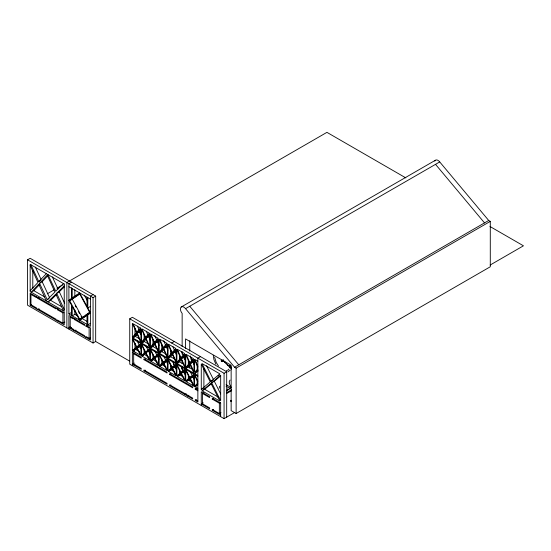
<?xml version="1.0" encoding="UTF-8"?>
<svg xmlns="http://www.w3.org/2000/svg" width="551" height="551" viewBox="0 0 551 551"><rect width="100%" height="100%" fill="white"/><g stroke="black" fill="none" stroke-linecap="round" stroke-linejoin="round"><path stroke-width="0.83" d="M197.864 390.817L195.247 389.302L195.274 388.414L197.864 389.908M221.378 360.877C222.239 360.581 220.29 361.077 221.819 360.891M221.536 360.423C221.984 362.248 222.074 359.707 221.295 361.022M221.454 361.36L221.316 360.995M221.778 360.581L221.853 361.201L222.363 360.946M222.418 360.974L222.246 361.38M222.666 361.635L222.818 361.298M230.201 366.146C229.857 365.527 229.567 366.401 229.863 366.291M224.849 362.028L223.458 360.685M223.389 360.933L223.313 360.802M224.753 362.035L225.035 362.227M225.18 362.468L225.469 362.668M226.103 363.316L226.537 363.756M227.129 364.452L228.059 365.306L227.715 365.327M227.88 365.106L227.501 365.106M228.383 366.022L228.741 365.981L228.148 365.768M229.23 366.87L229.739 367.159M229.664 367.31L230.042 367.586M231.062 368.495L231.413 369.101M231.007 368.688L231.303 368.605M221.357 360.719L221.667 360.512M221.839 361.263L221.881 360.774M223.086 360.058L223.251 360.45L223.183 360.023M225.276 362.772L225.848 363.199M227.405 364.989L227.281 364.886M219.656 386.196L219.146 388.31M132.364 337.267L136.448 332.563L132.364 323.347L132.364 337.267L133.673 336.509M145.622 337.288L149.259 333.1L141.993 328.906L145.622 337.288L147.592 336.151M154.466 342.391L158.103 338.211L150.836 334.009L154.466 342.391L155.781 341.634M172.153 352.599L175.79 348.418L168.523 344.223L172.153 352.599L174.123 351.469M180.997 357.709L184.633 353.528L177.367 349.327L180.997 357.709L182.966 356.573M189.909 362.737L193.477 358.632L186.21 354.431L189.909 362.737L191.218 361.979M229.051 369.032L228.004 370.072L226.371 370.575M230.16 370.217L227.832 371.939M136.786 333.314L140.904 342.605L132.66 337.846L136.786 333.314L139.403 331.798M137.116 332.949L140.904 328.775L140.904 341.682L137.116 332.949L139.734 331.433L141.359 329.65M135.016 336.482L137.592 333.651M132.66 337.846L135.277 336.33L137.344 334.064M141.504 342.949L145.622 338.417L149.748 347.715L141.504 342.949L144.121 341.441L146.187 339.168M149.748 333.885L149.748 346.793L145.96 338.052L149.748 333.885L150.347 334.23L154.135 342.77L150.347 347.13L150.347 334.23M145.96 338.052L148.577 336.537L150.203 334.753M150.347 348.053L154.466 343.521L158.592 352.819L150.347 348.053L152.964 346.545L155.024 344.279M154.803 343.156L158.592 338.989L158.592 351.896L154.803 343.156L157.421 341.648L159.046 339.857M159.191 353.163L163.31 348.631L167.435 357.923L159.191 353.163L161.808 351.648L163.867 349.382M163.647 348.26L167.435 344.093L167.435 357L163.647 348.26L166.264 346.751L167.89 344.967M172.153 353.735L176.279 363.033L168.034 358.267L172.153 353.735L174.123 352.599M172.491 353.37L176.279 349.203L176.279 362.11L172.491 353.37L175.108 351.855L176.733 350.071M168.034 358.267L170.652 356.752L172.711 354.486M180.997 358.839L185.122 368.137L176.878 363.371L180.997 358.839L183.621 357.33L184.654 359.651M181.334 358.474L185.122 354.307L185.122 367.214L181.334 358.474L183.951 356.958L185.577 355.175M176.878 363.371L179.495 361.862L181.555 359.596M189.84 363.942L193.966 373.241L185.721 368.481L189.84 363.942L192.464 362.434M190.247 363.502L193.966 359.41L193.966 371.835L190.247 363.502L192.871 361.986L194.462 360.237M185.721 368.481L188.339 366.966L190.398 364.7M197.864 375.493L194.565 373.585L197.864 369.948M198.284 370.857L194.565 373.585M39.555 283.276L47.2 275.101L54.914 292.037L47.2 299.703L39.555 283.276L42.172 281.761L48.061 275.472M46.325 300.908L38.735 284.151L31.221 292.182L33.838 290.673L39.617 284.495M227.866 389.839C226.571 390.962 227.535 387.952 228.1 389.233M230.621 388.255L230.049 388.496L226.103 386.217M30.167 290.673L37.971 282.47L30.167 265.272M30.959 264.804L38.784 281.609L46.325 273.675M63.448 283.558L55.72 291.238L47.985 274.632M64.233 309.531L56.684 293.311L64.233 285.879M63.448 310.792L55.858 294.117L47.985 301.865L50.609 300.35L56.663 294.392M56.684 293.311L59.301 291.796L64.529 286.651M197.864 369.032L194.565 372.221L194.565 359.755L197.864 367.207M197.864 384.254L195.047 386.768L197.671 385.259M141.993 356.139L145.616 353.039L149.259 360.333L141.993 356.139L146.421 353.074M145.981 352.73L149.748 349.506L149.748 360.202L145.981 352.73L149.858 350.14M154.466 358.136L158.103 365.437L150.836 361.242L158.702 355.25M150.836 361.242L155.272 358.178M163.316 363.254L166.946 370.548L159.68 366.346L165.941 361.738M163.675 362.951L167.435 359.755L167.435 370.41L163.675 362.951L167.545 360.375M159.68 366.346L164.115 363.288M168.523 371.45L172.153 368.364L175.79 375.651L168.523 371.45L172.959 368.399M172.511 368.061L176.279 364.858L176.279 375.513L172.511 368.061L176.389 365.478M177.367 376.56L180.997 373.468L184.633 380.755L177.367 376.56L181.802 373.502M181.355 373.165L185.122 369.969L185.122 380.624L181.355 373.165L185.232 370.589M197.864 388.4L186.21 381.664L192.464 377.063M190.198 378.268L193.966 375.073L193.966 385.728L190.198 378.268L194.076 375.692M186.21 381.664L190.646 378.606M136.786 347.963L140.415 355.23L133.149 351.028L139.403 346.448L140.491 348.631M137.151 347.653L140.904 344.478L140.904 355.092L137.151 347.653L141.022 345.084M133.149 351.028L137.585 347.984M201.273 389.454L210.255 381.933L201.273 364.039L201.273 389.454L203.891 387.945L203.891 368.461M210.971 381.333L219.877 373.874L202.059 363.584L210.971 381.333L212.934 380.204M218.044 376.092L219.319 375.024M202.059 390.817L210.971 383.358L219.877 401.107L202.059 390.817L204.683 389.302L211.047 383.971M211.68 382.759L220.662 375.238L220.662 400.653L211.68 382.759L214.305 381.244L220.717 375.872M224.732 362.31L225.07 362.241M226.199 363.791L226.978 364.342M230.056 380.059C227.894 382.167 230.352 385.535 231.248 387.539M132.364 350.574L136.414 347.226L132.364 339.12L132.364 350.574L134.981 349.065L134.981 343.335M136.786 346.93L140.904 343.521L132.66 338.762L136.786 346.93L139.403 345.415L137.151 340.959M141.504 355.436L145.257 352.337L141.504 344.823L141.504 355.436L143.467 354.3M145.622 352.034L149.748 348.631L141.504 343.865L145.622 352.034L148.247 350.519L145.994 346.062M150.347 360.54L154.115 357.427L150.347 349.851L150.347 360.54L151.656 359.789M154.466 357.138L158.592 353.735L150.347 348.969L154.466 357.138L156.436 356.001M154.852 357.475L152.964 359.032L152.964 354.92M163.31 362.241L167.435 358.839L159.191 354.079L163.31 362.241L165.279 361.112M163.068 363.095L161.808 364.135L161.808 359.204M172.153 367.352L176.279 363.942L168.034 359.183L172.153 367.352L174.123 366.215M176.878 375.858L180.638 372.752L176.878 365.203L176.878 375.858L178.841 374.728M180.997 372.455L185.122 369.053L176.878 364.287L180.997 372.455L182.966 371.319M185.721 380.968L189.482 377.855L185.721 370.306L185.721 380.968L188.339 379.453L188.339 375.355M189.84 377.559L193.966 374.157L185.721 369.397L189.84 377.559L191.156 376.801M197.864 381.953L194.565 375.41L194.565 386.072L197.864 383.344M69.681 300.777L79.668 293.828L89.648 312.3L79.695 319.194L69.681 300.777L80.288 293.704M79.695 319.194L84.31 316.302M85.639 315.386L90.281 312.169M71.513 305.144L68.896 300.323L71.513 298.525M72.222 288.628L72.222 298.036L79.668 292.925L90.44 312.754L87.816 314.559L87.816 324.856L90.44 323.347M72.222 298.036L78.228 294.2M77.078 315.633L74.84 314.345L72.222 315.854L72.222 306.446L79.668 320.152L87.03 315.096L87.03 324.408M87.643 314.965L79.668 320.152M221.185 360.526L221.901 360.623M95.674 341.503L93.057 343.011L27.55 305.192L27.55 259.81L30.167 258.295L95.674 296.114L95.674 341.503L129.423 360.988M38.784 281.609L40.746 280.48M37.874 297.54L37.874 298.442L39.183 297.692M47.276 293.807L53.97 289.936M56.946 288.221L62.897 284.784M30.167 305.192L64.233 324.856L64.233 312.754L30.167 293.091L30.167 305.192L31.483 304.434M71.52 282.167L68.896 283.682L68.896 313.939L90.44 326.371L90.44 296.114L93.057 294.606M47.2 299.703L48.516 298.945M39.183 308.884L37.874 309.641L37.874 308.732L56.112 319.263L56.112 320.172M68.896 300.323L71.52 298.807L71.52 287.746M57.421 308.822L57.421 309.731L58.73 308.973M57.421 309.731L62.924 312.906L64.233 312.148M27.55 259.81L93.057 297.63L95.674 296.114M68.896 313.939L71.52 312.424M90.44 306.418L87.816 307.933L87.816 297.63M57.421 320.923L57.421 320.021L62.924 323.196L64.887 322.06M74.66 318.774L74.66 319.683L75.969 318.926M87.816 314.559L90.44 313.044M88.339 314.339L89.648 313.581M70.204 326.784L68.896 327.535L90.44 340.001L90.44 327.886L85.984 325.31L85.984 326.22L89.124 328.038L89.124 338.321L90.44 337.563M70.204 328.306L71.52 327.549M75.969 330.125L74.66 330.882L74.66 329.973L84.675 335.752L84.675 336.661M85.984 326.22L87.292 325.462M89.124 339.23L90.44 338.472M234.554 412.603L224.071 418.65L129.74 364.19L129.74 318.809L132.364 317.293L226.688 371.753L226.688 417.141M182.147 346.6L182.147 313.409L181.245 312.031A4.759 2.748 60 0 1 181.245 306.997L435.414 160.251M132.364 338.169L134.981 336.661M181.245 306.997A4.759 2.748 60 0 1 185.549 308.67L439.719 161.932L488.716 220.476L490.287 221.385L490.287 266.767L236.124 413.512L231.144 410.633L231.144 365.251L185.549 338.927L185.549 348.349M146.284 338.038L148.247 336.902M141.201 342.777L143.563 341.42M142.516 342.522L143.825 341.765M132.364 365.706L132.364 352.089L134.327 350.953M134.327 363.054L132.364 364.19L141.249 369.322L141.249 368.419L133.673 364.039L133.673 353.756L134.981 352.998M155.127 343.142L157.09 342.013M133.673 364.948L134.981 364.19M171.664 343.011L174.288 341.496M143.99 359.713L167.056 373.027L167.056 372.125L143.99 358.804L143.99 359.713L145.299 358.956M164.625 347.874L165.934 347.116M159.246 353.356L160.561 352.599M143.99 370.906L167.056 384.226L167.056 383.317L143.99 369.997L143.99 370.906L145.299 370.148M176.933 363.57L178.249 362.813M168.689 370.375L170.652 369.239L170.652 365.141M173.469 367.607L174.777 366.849L175.865 369.039M200.488 356.628L197.864 358.143L197.864 402.01L195.274 400.515L195.274 399.606L197.864 401.107M169.618 374.508L192.678 387.821L192.678 386.912L169.618 373.599L169.618 374.508L170.927 373.75M182.312 372.71L183.621 371.959L184.709 374.143M169.618 385.7L192.685 399.02L192.685 398.111L169.618 384.798L169.618 385.7L170.927 384.949M221.419 360.299L222.432 360.623L222.432 361.27L221.419 360.299L221.743 360.733M221.468 361.222L221.695 360.733M223.251 360.45L223.348 360.078M194.565 386.072L197.182 384.557L197.182 379.639M229.739 366.188L229.891 365.74L229.919 366.105M229.801 366.257L230.194 366.098M184.874 394.509L186.183 393.758M195.247 389.302L196.555 388.545M129.74 318.809L224.071 373.268L226.688 371.753M185.549 308.67L234.554 367.214L488.716 220.476M187.498 396.024L188.807 395.267M234.554 367.214L236.124 368.123L490.287 221.385M203.236 402.843L201.273 403.979L209.655 408.821L209.655 407.912L202.582 403.828L202.582 393.538L203.891 392.78M195.274 400.515L196.583 399.757M226.261 390.879L230.704 388.317M220.662 416.687L220.662 403.07L212.28 398.228L212.28 399.138L213.327 398.531M226.482 392.718L231.668 389.729M226.482 393.628L231.668 390.631M212.28 399.138L219.353 403.222L220.4 402.616M220.923 412.603L219.353 413.512L212.28 409.427L212.28 410.33L213.588 409.579M230.952 400.274L230.952 401.486M490.197 265.003L523.45 245.808L489.949 226.468M223.196 360.74L223.554 360.705M225.497 362.682L225.166 362.751M230.855 387.642L230.146 387.58L230.049 388.496M222.322 360.747L222.149 360.037L222.198 360.643M405.839 177.904L326.929 132.35L66.857 282.498L66.857 327.886M222.081 361.07L222.432 361.27M68.896 286.706L90.44 299.138M197.864 361.167L195.047 359.541L197.864 366.298M226.103 384.674L230.717 387.339M135.277 336.33L139.403 338.713M144.121 341.441L148.247 343.817M152.964 346.545L157.09 348.928M161.808 351.648L165.934 354.031M170.652 356.752L174.777 359.135M179.495 361.862L183.621 364.239M188.339 366.966L192.464 369.349M197.864 376.409L194.565 374.501L197.864 381.044M33.838 290.673L44.631 296.899M50.609 300.35L61.65 306.728M87.444 321.619L82.285 318.643L81.114 316.474M135.766 349.52L139.403 351.614M144.61 354.624L148.247 356.724M153.453 359.727L157.09 361.828M162.297 364.838L165.934 366.932M171.141 369.941L174.047 371.622M179.984 375.045L182.891 376.726M188.828 380.149L191.734 381.829M204.683 389.302L218.788 397.45M132.364 352.089L141.249 357.22L141.249 358.129L133.673 353.756M37.874 298.442L56.112 308.973L56.112 308.064M74.66 319.683L84.675 325.462L84.675 324.56L68.896 315.447L68.896 329.064M202.582 393.538L209.655 397.622L209.655 396.72L201.273 391.878L201.273 405.495M89.124 338.321L85.984 336.509L85.984 337.419M212.28 410.33L220.662 415.172M435.524 164.35L484.522 222.893M189.744 306.253L238.741 364.796M231.461 367.421L229.533 365.341L231.489 368.605M218.478 366.022L216.164 362.338L214.601 357.076M227.935 365.547L228.341 365.768L227.866 365.272M84.331 295.178L87.196 300.453M72.305 299.262L82.319 317.679M75.232 305.653L76.017 307.093M78.366 311.425L79.544 313.588M215.889 364.183L213.94 359.686L213.244 355.271M190.212 371.594L192.464 376.051M192.822 376.76L194.331 379.742M181.369 366.491L183.621 370.94M183.979 371.649L185.487 374.632M172.525 361.38L174.777 365.836M175.135 366.546L176.644 369.528M163.681 356.277L165.934 360.733M166.292 361.442L167.8 364.425M154.838 351.173L157.09 355.622M157.441 356.325L158.95 359.307M148.598 351.214L150.106 354.203M139.768 346.138L141.27 349.114M206.535 365.774L213.588 379.825M214.305 381.244L220.662 393.917M189.84 378.578L193.477 385.865M181.375 367.462L182.884 370.486M173.289 363.867L174.04 365.375M52.366 276.898L57.986 288.972M59.301 291.796L64.694 303.387M35.354 267.111L41.05 279.336M42.172 281.761L49.824 298.187M190.171 355.939L192.196 360.471M192.871 361.986L194.221 365.017M190.749 358.577L191.782 360.905M139.747 332.577L140.436 334.12M181.637 351.621L183.29 355.429M183.951 356.958L185.535 360.602M172.794 346.517L174.447 350.326M175.108 351.855L176.692 355.498M163.619 340.649L165.603 345.222M166.264 346.751L167.848 350.388M154.776 335.545L156.76 340.119M157.421 341.648L159.005 345.284M146.263 331.199L147.916 335.008M148.577 336.537L150.161 340.181M137.419 326.096L139.072 329.904M139.734 331.433L141.318 335.077M221.412 360.96L221.344 360.568M236.124 368.123L236.124 413.512M231.027 400.474L231.027 401.376M224.071 373.268L224.071 418.65M219.353 403.222L219.353 413.512M197.182 364.893L197.182 369.873M189.744 340.787L189.744 351.063M189.744 362.2L189.744 368.192M189.744 376.753L189.744 381.037M188.339 360.023L188.339 365.182M182.147 351.71L182.147 354.259M182.147 361.07L182.147 363.619M182.147 367.028L182.147 369.576M179.495 354.913L179.495 360.078M179.495 370.251L179.495 373.53M170.652 349.809L170.652 354.975M161.808 344.706L161.808 349.864M152.964 339.595L152.964 344.761M144.121 334.491L144.121 338.796M144.121 349.844L144.121 353.108M134.981 328.382L134.981 334.932M93.057 297.63L93.057 343.011M87.03 297.175L87.03 306.48M74.84 289.681L74.84 296.528M74.84 310.061L74.84 314.345M73.352 318.023L73.352 318.926L70.204 317.114L70.204 327.397L73.352 329.216L73.352 330.125M71.52 304.765L71.513 315.447M62.924 312.906L62.924 323.196M36.566 296.782L36.566 297.692L30.959 294.454L30.959 304.737L36.566 307.975L36.566 308.884M32.791 270.527L32.791 288.311M434.815 161.085A4.759 2.748 60 0 1 439.719 161.932M140.415 327.997L136.786 332.177L133.149 323.802L140.415 327.997M145.292 337.667L141.504 342.026L141.504 329.119L145.292 337.667M162.979 347.881L159.191 352.241L159.191 339.333L162.979 347.881M166.946 343.314L163.31 347.495L159.68 339.12L166.946 343.314M171.822 352.984L168.034 357.344L168.034 344.437L171.822 352.984M180.666 358.088L176.878 362.448L176.878 349.548L180.666 358.088M189.51 363.199L185.721 367.558L185.721 354.651L189.51 363.199M158.592 354.61L154.824 357.833L158.592 365.306L158.592 354.61M162.958 362.537L159.191 365.65L159.191 354.954L162.958 362.537M171.795 367.648L168.034 370.754L168.034 360.099L171.795 367.648M64.233 284.013L30.167 264.349L30.167 291.575L64.233 311.246L64.233 284.013"/></g></svg>
